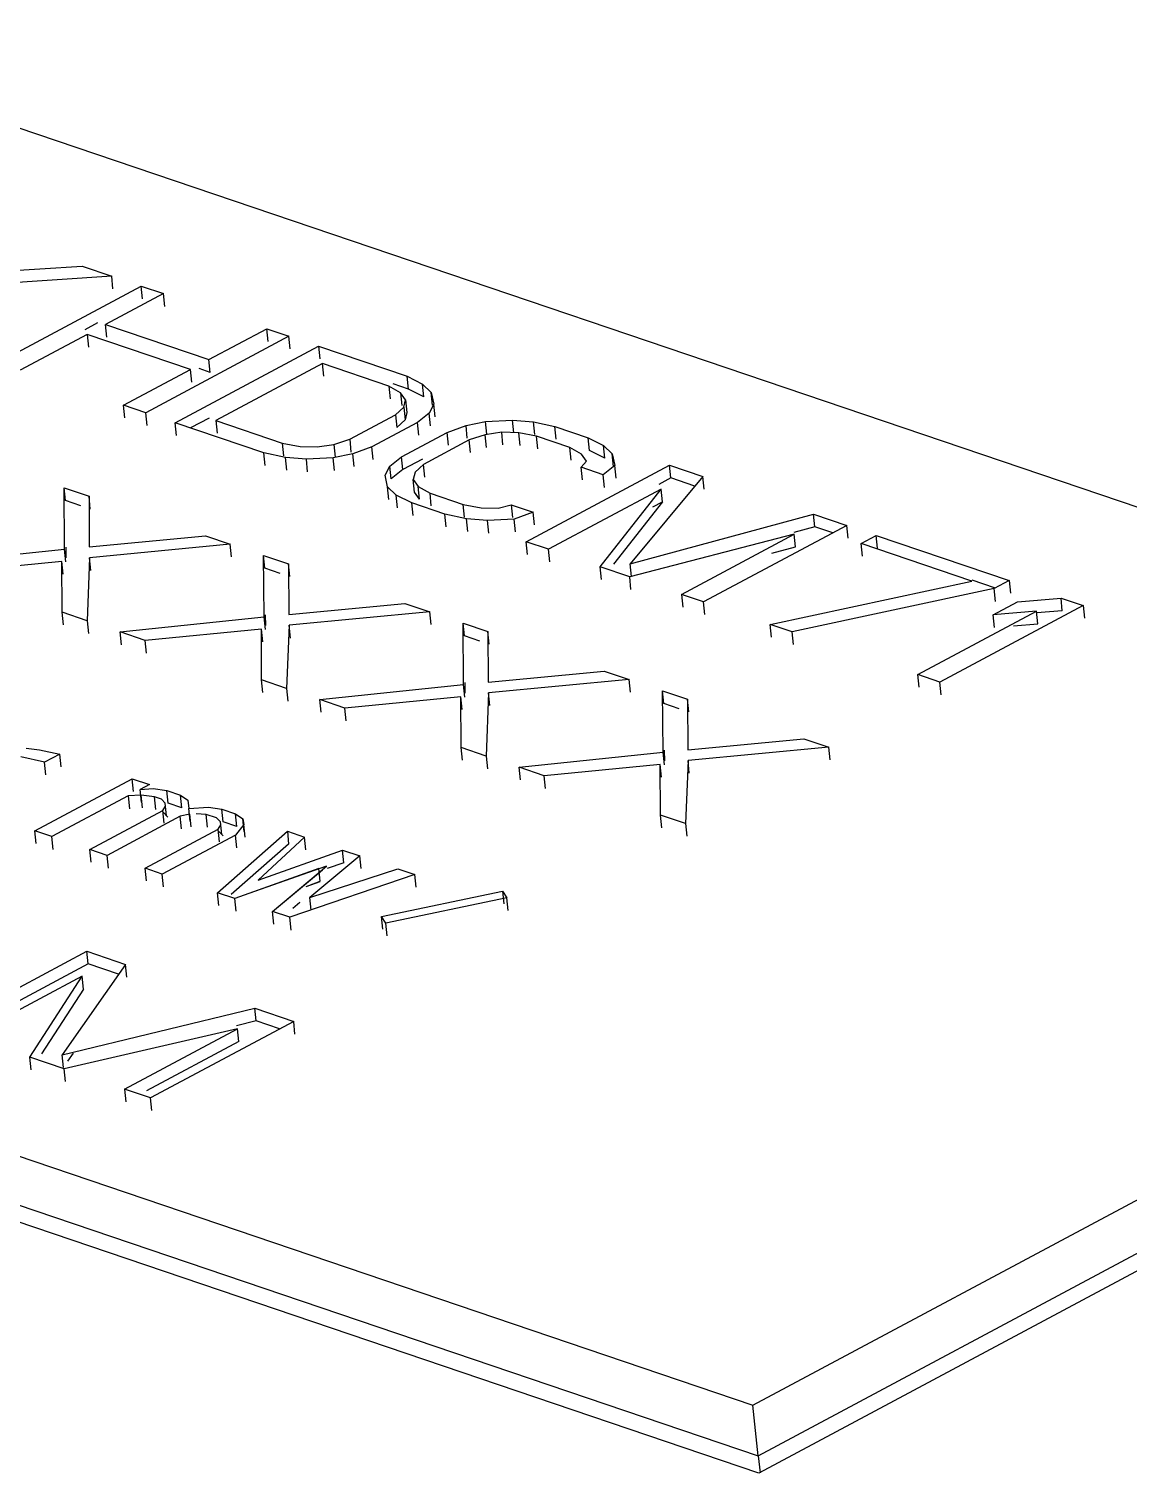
# Model space of a CAD drawing. Header units: millimetres. Extents: x 0 to 594, y 0 to 420.
# Drawn here: x 115.08 to 118.97, y 224.56 to 229.66 of the extents above; entities that cross this region are included whole.
import ezdxf

# ---------------------------------------------------------------- set-up
doc = ezdxf.new("R2010")
doc.units = ezdxf.units.MM
doc.header["$LTSCALE"] = 32.67
doc.layers.add('ASSEM_MEM', color=7, linetype='CONTINUOUS')

msp = doc.modelspace()

# ---------------------------------------------------------------- linework, layer by layer
at = {"layer": 'ASSEM_MEM', "color": 7, "linetype": 'CONTINUOUS'}
for p, q in [((117.6415, 224.7977), (128.0358, 230.3532)), ((119.2968, 227.8688), (113.5769, 229.8093)), ((114.7372, 228.7877), (115.2718, 228.8226)), ((115.2718, 228.8226), (115.3762, 228.7872)), ((115.3762, 228.7872), (114.9368, 228.7576)), ((115.3808, 228.7423), (115.3762, 228.7872)), ((114.9747, 228.4814), (115.4805, 228.7518)), ((115.5588, 228.7252), (115.3543, 228.6159)), ((115.4852, 228.7069), (115.4805, 228.7518)), ((115.4805, 228.7518), (115.5588, 228.7252)), ((115.5635, 228.6804), (115.5588, 228.7252)), ((115.3267, 228.6222), (115.281, 228.5978)), ((115.359, 228.5711), (115.3543, 228.6159)), ((115.3543, 228.6159), (115.7197, 228.492)), ((115.2898, 228.5814), (115.053, 228.4548)), ((115.2898, 228.5814), (115.2944, 228.5366)), ((115.6551, 228.4575), (115.2898, 228.5814)), ((116.0025, 228.5747), (115.4966, 228.3043)), ((115.7197, 228.492), (115.9242, 228.6013)), ((115.9288, 228.5564), (115.9242, 228.6013)), ((115.9242, 228.6013), (116.0025, 228.5747)), ((116.0071, 228.5299), (116.0025, 228.5747)), ((115.601, 228.2689), (116.1069, 228.5393)), ((116.1069, 228.5393), (116.1115, 228.4945)), ((116.1069, 228.5393), (116.42, 228.4331)), ((115.4183, 228.3309), (115.6551, 228.4575)), ((115.6598, 228.4126), (115.6551, 228.4575)), ((115.7243, 228.4471), (115.6858, 228.4602)), ((115.7243, 228.4471), (115.7197, 228.492)), ((116.1206, 228.4782), (115.7439, 228.2769)), ((116.1252, 228.4334), (116.1206, 228.4782)), ((116.3555, 228.3985), (116.1206, 228.4782)), ((106.9168, 228.436), (117.6415, 224.7977)), ((116.3555, 228.3985), (116.3601, 228.3537)), ((116.3969, 228.3751), (116.3555, 228.3985)), ((116.4247, 228.3882), (116.3707, 228.4065)), ((116.4247, 228.3882), (116.42, 228.4331)), ((116.42, 228.4331), (116.4745, 228.4052)), ((116.4792, 228.3603), (116.4745, 228.4052)), ((116.4745, 228.4052), (116.5052, 228.376)), ((116.4145, 228.3503), (116.3969, 228.3751)), ((116.3969, 228.3751), (116.4015, 228.3302)), ((116.4083, 228.3242), (116.4145, 228.3503)), ((116.4145, 228.3503), (116.4191, 228.3055)), ((116.4792, 228.3603), (116.4247, 228.3882)), ((116.5098, 228.3311), (116.5052, 228.376)), ((116.5052, 228.376), (116.5143, 228.3352)), ((115.423, 228.2861), (115.4183, 228.3309)), ((115.4966, 228.3043), (115.4183, 228.3309)), ((115.5013, 228.2595), (115.4966, 228.3043)), ((116.2169, 228.2105), (116.3783, 228.2967)), ((116.3783, 228.2967), (116.4083, 228.3242)), ((116.3783, 228.2967), (116.383, 228.2519)), ((116.4083, 228.3242), (116.413, 228.2794)), ((116.4191, 228.3055), (116.413, 228.2794)), ((116.4974, 228.3034), (116.4566, 228.2702)), ((116.5143, 228.3352), (116.4974, 228.3034)), ((116.502, 228.2585), (116.4974, 228.3034)), ((116.519, 228.2904), (116.5143, 228.3352)), ((115.6057, 228.2241), (115.601, 228.2689)), ((115.9142, 228.1627), (115.601, 228.2689)), ((115.7201, 228.2853), (115.6552, 228.2506)), ((115.7439, 228.2769), (115.7485, 228.232)), ((115.7439, 228.2769), (115.9788, 228.1972)), ((116.4566, 228.2702), (116.2952, 228.1839)), ((116.413, 228.2794), (116.383, 228.2519)), ((116.4612, 228.2254), (116.4566, 228.2702)), ((116.561, 228.2348), (116.6279, 228.2591)), ((116.6279, 228.2591), (116.697, 228.2733)), ((116.6325, 228.2143), (116.6279, 228.2591)), ((116.697, 228.2733), (116.7922, 228.2786)), ((116.7016, 228.2284), (116.697, 228.2733)), ((116.7969, 228.2337), (116.7922, 228.2786)), ((116.7922, 228.2786), (116.866, 228.2724)), ((116.8706, 228.2275), (116.866, 228.2724)), ((116.866, 228.2724), (116.942, 228.256)), ((116.9466, 228.2112), (116.942, 228.256)), ((116.942, 228.256), (117.0594, 228.2162)), ((115.9788, 228.1972), (115.9834, 228.1524)), ((115.9788, 228.1972), (116.0417, 228.1852)), ((116.1608, 228.1919), (116.2169, 228.2105)), ((116.2169, 228.2105), (116.2215, 228.1656)), ((116.3995, 228.1485), (116.561, 228.2348)), ((116.6393, 228.2082), (116.4778, 228.1219)), ((116.5656, 228.1899), (116.561, 228.2348)), ((116.6954, 228.2268), (116.6393, 228.2082)), ((116.6439, 228.1634), (116.6393, 228.2082)), ((116.7538, 228.2352), (116.6954, 228.2268)), ((116.7, 228.182), (116.6954, 228.2268)), ((116.7584, 228.1904), (116.7538, 228.2352)), ((116.8144, 228.2334), (116.7538, 228.2352)), ((116.8191, 228.1886), (116.8144, 228.2334)), ((116.8774, 228.2215), (116.8144, 228.2334)), ((116.882, 228.1766), (116.8774, 228.2215)), ((116.9948, 228.1816), (116.8774, 228.2215)), ((117.064, 228.1713), (117.0594, 228.2162)), ((117.0594, 228.2162), (117.1139, 228.1883)), ((115.9188, 228.1179), (115.9142, 228.1627)), ((115.9902, 228.1463), (115.9142, 228.1627)), ((115.9948, 228.1015), (115.9902, 228.1463)), ((116.0639, 228.1401), (115.9902, 228.1463)), ((116.0417, 228.1852), (116.1024, 228.1835)), ((116.1591, 228.1454), (116.0639, 228.1401)), ((116.1024, 228.1835), (116.1608, 228.1919)), ((116.2283, 228.1596), (116.1591, 228.1454)), ((116.1638, 228.1006), (116.1591, 228.1454)), ((116.1608, 228.1919), (116.1654, 228.147)), ((116.2952, 228.1839), (116.2283, 228.1596)), ((116.2329, 228.1147), (116.2283, 228.1596)), ((116.2998, 228.1391), (116.2952, 228.1839)), ((116.3588, 228.1153), (116.3995, 228.1485)), ((116.4042, 228.1037), (116.3995, 228.1485)), ((116.9995, 228.1368), (116.9948, 228.1816)), ((117.0363, 228.1582), (116.9948, 228.1816)), ((117.0539, 228.1334), (117.0363, 228.1582)), ((117.1185, 228.1434), (117.064, 228.1713)), ((117.1185, 228.1434), (117.1139, 228.1883)), ((117.1139, 228.1883), (117.1446, 228.1591)), ((117.1492, 228.1142), (117.1446, 228.1591)), ((117.1446, 228.1591), (117.1537, 228.1183)), ((116.0685, 228.0953), (116.0639, 228.1401)), ((116.3418, 228.0834), (116.3588, 228.1153)), ((116.3634, 228.0705), (116.3588, 228.1153)), ((116.4042, 228.1037), (116.3634, 228.0705)), ((116.4738, 228.1409), (116.4042, 228.1037)), ((116.4478, 228.0945), (116.4416, 228.0684)), ((116.4778, 228.1219), (116.4478, 228.0945)), ((116.4825, 228.0771), (116.4778, 228.1219)), ((116.8406, 227.8484), (117.3465, 228.1188)), ((117.0346, 228.1117), (117.0539, 228.1334)), ((117.0393, 228.0669), (117.0346, 228.1117)), ((117.1129, 228.0851), (117.0346, 228.1117)), ((117.1537, 228.1183), (117.1129, 228.0851)), ((117.1583, 228.0735), (117.1537, 228.1183)), ((117.3511, 228.0739), (117.3465, 228.1188)), ((117.3465, 228.1188), (117.4639, 228.0789)), ((116.351, 228.0427), (116.3418, 228.0834)), ((116.3816, 228.0135), (116.351, 228.0427)), ((116.3556, 227.9979), (116.351, 228.0427)), ((116.4416, 228.0684), (116.4593, 228.0436)), ((116.4463, 228.0235), (116.4416, 228.0684)), ((116.4639, 227.9988), (116.4593, 228.0436)), ((116.4593, 228.0436), (116.5007, 228.0201)), ((117.1176, 228.0403), (117.1129, 228.0851)), ((117.4639, 228.0789), (117.2076, 227.7709)), ((117.3511, 228.0739), (117.3084, 228.0511)), ((117.4358, 228.0452), (117.3511, 228.0739)), ((117.4686, 228.0341), (117.4639, 228.0789)), ((115.2127, 227.9941), (115.2081, 228.039)), ((115.2101, 227.822), (115.2081, 228.039)), ((115.2081, 228.039), (115.2962, 228.0091)), ((115.2673, 227.9756), (115.2127, 227.9941)), ((115.3008, 227.9642), (115.2962, 228.0091)), ((115.2962, 228.0091), (115.2972, 227.8301)), ((116.3863, 227.9687), (116.3816, 228.0135)), ((116.4361, 227.9856), (116.3816, 228.0135)), ((116.4639, 227.9988), (116.4463, 228.0235)), ((116.5053, 227.9753), (116.5007, 228.0201)), ((116.5007, 228.0201), (116.6181, 227.9803)), ((117.3171, 228.0347), (116.9189, 227.8218)), ((117.1016, 227.7599), (117.3171, 228.0347)), ((117.3218, 227.9898), (117.1488, 227.7693)), ((117.2876, 227.9716), (117.3218, 227.9898)), ((117.3218, 227.9898), (117.3171, 228.0347)), ((116.4408, 227.9408), (116.4361, 227.9856)), ((116.5536, 227.9458), (116.4361, 227.9856)), ((116.5582, 227.9009), (116.5536, 227.9458)), ((116.6296, 227.9294), (116.5536, 227.9458)), ((116.6228, 227.9355), (116.6181, 227.9803)), ((116.6181, 227.9803), (116.6811, 227.9683)), ((116.6811, 227.9683), (116.7418, 227.9666)), ((116.7418, 227.9666), (116.7871, 227.9794)), ((116.7871, 227.9794), (116.7917, 227.9346)), ((116.7871, 227.9794), (116.8654, 227.9528)), ((116.8654, 227.9528), (116.7985, 227.9285)), ((116.87, 227.908), (116.8654, 227.9528)), ((117.2076, 227.7709), (117.8554, 227.9461)), ((117.86, 227.9013), (117.8554, 227.9461)), ((117.8554, 227.9461), (117.9728, 227.9063)), ((116.6342, 227.8846), (116.6296, 227.9294)), ((116.7033, 227.9232), (116.6296, 227.9294)), ((116.7985, 227.9285), (116.7033, 227.9232)), ((116.7079, 227.8784), (116.7033, 227.9232)), ((116.8032, 227.8837), (116.7985, 227.9285)), ((117.9728, 227.9063), (117.4669, 227.6359)), ((117.86, 227.9013), (117.7853, 227.8811)), ((117.9233, 227.8798), (117.86, 227.9013)), ((117.9774, 227.8615), (117.9728, 227.9063)), ((115.2972, 227.8301), (115.7072, 227.8696)), ((115.7953, 227.8398), (115.2982, 227.7921)), ((115.7072, 227.8696), (115.7953, 227.8398)), ((115.7999, 227.7949), (115.7953, 227.8398)), ((116.8453, 227.8036), (116.8406, 227.8484)), ((116.9189, 227.8218), (116.8406, 227.8484)), ((117.7869, 227.8753), (117.206, 227.7245)), ((117.3887, 227.6625), (117.7869, 227.8753)), ((117.7915, 227.8305), (117.7869, 227.8753)), ((118.0234, 227.8421), (118.0772, 227.8709)), ((118.028, 227.7973), (118.0234, 227.8421)), ((118.4148, 227.7093), (118.0234, 227.8421)), ((118.0818, 227.826), (118.0772, 227.8709)), ((118.0772, 227.8709), (118.5469, 227.7115)), ((114.7022, 227.7686), (115.2101, 227.822)), ((115.2147, 227.7772), (115.2101, 227.822)), ((115.2142, 227.8293), (115.2146, 227.7913)), ((115.2982, 227.7921), (115.2894, 227.5694)), ((115.3028, 227.7473), (115.2982, 227.7921)), ((115.9173, 227.7551), (115.9127, 227.7999)), ((115.9147, 227.583), (115.9127, 227.7999)), ((115.9127, 227.7999), (116.0008, 227.77)), ((116.9235, 227.777), (116.9189, 227.8218)), ((117.7076, 227.8087), (117.7915, 227.8305)), ((115.2003, 227.7783), (114.7903, 227.7387)), ((115.2049, 227.7335), (115.2003, 227.7783)), ((115.2013, 227.5993), (115.2003, 227.7783)), ((115.9719, 227.7366), (115.9173, 227.7551)), ((116.0054, 227.7252), (116.0008, 227.77)), ((116.0008, 227.77), (116.0018, 227.591)), ((117.1062, 227.715), (117.1016, 227.7599)), ((117.206, 227.7245), (117.1016, 227.7599)), ((117.2122, 227.7261), (117.2076, 227.7709)), ((117.2106, 227.6796), (117.206, 227.7245)), ((117.7018, 227.5562), (118.4148, 227.7093)), ((118.4931, 227.6828), (117.7801, 227.5297)), ((118.4943, 227.6861), (118.416, 227.7127)), ((118.5469, 227.7115), (118.4931, 227.6828)), ((118.4978, 227.6379), (118.4931, 227.6828)), ((118.5469, 227.7115), (118.5516, 227.6667)), ((117.3887, 227.6625), (117.3933, 227.6176)), ((117.4669, 227.6359), (117.3887, 227.6625)), ((117.4716, 227.5911), (117.4669, 227.6359)), ((118.4899, 227.5898), (118.576, 227.6358)), ((118.576, 227.6358), (118.7296, 227.6495)), ((118.7342, 227.6047), (118.7296, 227.6495)), ((118.7296, 227.6495), (118.8079, 227.623)), ((115.206, 227.5544), (115.2013, 227.5993)), ((115.2894, 227.5694), (115.2013, 227.5993)), ((115.4068, 227.5296), (115.9147, 227.583)), ((115.9193, 227.5381), (115.9147, 227.583)), ((115.9189, 227.5903), (115.9192, 227.5523)), ((116.0018, 227.591), (116.4118, 227.6306)), ((116.4999, 227.6007), (116.0028, 227.5531)), ((116.4118, 227.6306), (116.4999, 227.6007)), ((116.5045, 227.5559), (116.4999, 227.6007)), ((118.2238, 227.3792), (118.6435, 227.6035)), ((118.8079, 227.623), (118.302, 227.3526)), ((118.6435, 227.6035), (118.4899, 227.5898)), ((118.4945, 227.545), (118.4899, 227.5898)), ((118.6481, 227.5587), (118.6435, 227.6035)), ((118.7342, 227.6047), (118.6441, 227.5967)), ((118.8079, 227.623), (118.8125, 227.5782)), ((115.2894, 227.5694), (115.294, 227.5246)), ((115.4115, 227.4847), (115.4068, 227.5296)), ((115.4949, 227.4997), (115.4068, 227.5296)), ((115.9049, 227.5393), (115.4949, 227.4997)), ((115.9096, 227.4944), (115.9049, 227.5393)), ((115.9059, 227.3602), (115.9049, 227.5393)), ((116.0028, 227.5531), (115.994, 227.3304)), ((116.0074, 227.5082), (116.0028, 227.5531)), ((116.622, 227.5161), (116.6173, 227.5609)), ((116.6193, 227.3439), (116.6173, 227.5609)), ((116.6173, 227.5609), (116.7054, 227.531)), ((116.71, 227.4862), (116.7054, 227.531)), ((116.7054, 227.531), (116.7064, 227.352)), ((117.7065, 227.5114), (117.7018, 227.5562)), ((117.7801, 227.5297), (117.7018, 227.5562)), ((117.7847, 227.4849), (117.7801, 227.5297)), ((118.5613, 227.5509), (118.6481, 227.5587)), ((115.4996, 227.4548), (115.4949, 227.4997)), ((116.6765, 227.4976), (116.622, 227.5161)), ((117.6601, 224.6184), (122.9265, 227.4332)), ((116.7064, 227.352), (117.1164, 227.3916)), ((117.1164, 227.3916), (117.2045, 227.3617)), ((122.998, 227.4089), (117.6623, 224.5571)), ((118.2284, 227.3343), (118.2238, 227.3792)), ((118.302, 227.3526), (118.2238, 227.3792)), ((115.9106, 227.3154), (115.9059, 227.3602)), ((115.994, 227.3304), (115.9059, 227.3602)), ((115.994, 227.3304), (115.9987, 227.2855)), ((116.1115, 227.2905), (116.6193, 227.3439)), ((116.624, 227.2991), (116.6193, 227.3439)), ((116.6235, 227.3512), (116.6238, 227.3133)), ((117.2045, 227.3617), (116.7074, 227.314)), ((117.2091, 227.3169), (117.2045, 227.3617)), ((118.3067, 227.3078), (118.302, 227.3526)), ((116.1161, 227.2457), (116.1115, 227.2905)), ((116.1995, 227.2606), (116.1115, 227.2905)), ((116.6095, 227.3002), (116.1995, 227.2606)), ((116.6142, 227.2554), (116.6095, 227.3002)), ((116.6106, 227.1212), (116.6095, 227.3002)), ((116.7074, 227.314), (116.6986, 227.0913)), ((116.712, 227.2692), (116.7074, 227.314)), ((117.3266, 227.277), (117.3219, 227.3218)), ((117.3239, 227.1049), (117.3219, 227.3218)), ((117.3219, 227.3218), (117.41, 227.292)), ((117.3811, 227.2585), (117.3266, 227.277)), ((117.4146, 227.2471), (117.41, 227.292)), ((117.41, 227.292), (117.411, 227.113)), ((116.2042, 227.2158), (116.1995, 227.2606)), ((117.411, 227.113), (117.821, 227.1525)), ((117.9091, 227.1227), (117.412, 227.075)), ((117.821, 227.1525), (117.9091, 227.1227)), ((117.9137, 227.0778), (117.9091, 227.1227)), ((115.1392, 227.069), (115.0554, 227.088)), ((115.0741, 227.1193), (115.1214, 227.1127)), ((115.1214, 227.1127), (115.193, 227.0978)), ((115.193, 227.0978), (115.1392, 227.069)), ((115.1977, 227.0529), (115.193, 227.0978)), ((116.6152, 227.0764), (116.6106, 227.1212)), ((116.6986, 227.0913), (116.6106, 227.1212)), ((116.6986, 227.0913), (116.7033, 227.0465)), ((116.8161, 227.0515), (117.3239, 227.1049)), ((117.3286, 227.06), (117.3239, 227.1049)), ((117.3281, 227.1122), (117.3284, 227.0742)), ((117.412, 227.075), (117.4033, 226.8523)), ((117.4166, 227.0302), (117.412, 227.075)), ((115.1438, 227.0242), (115.1392, 227.069)), ((116.8207, 227.0066), (116.8161, 227.0515)), ((116.9041, 227.0216), (116.8161, 227.0515)), ((117.3142, 227.0612), (116.9041, 227.0216)), ((116.9088, 226.9768), (116.9041, 227.0216)), ((117.3188, 227.0163), (117.3142, 227.0612)), ((117.3152, 226.8822), (117.3142, 227.0612)), ((115.1044, 226.8269), (115.4488, 227.011)), ((115.4534, 226.9662), (115.4488, 227.011)), ((115.4488, 227.011), (115.5097, 226.9903)), ((115.5097, 226.9903), (115.4774, 226.9731)), ((115.4774, 226.9731), (115.5233, 226.9763)), ((115.482, 226.9283), (115.4774, 226.9731)), ((115.5233, 226.9763), (115.5706, 226.9697)), ((115.5752, 226.9249), (115.5706, 226.9697)), ((115.5706, 226.9697), (115.6193, 226.9532)), ((115.4343, 226.9501), (115.1653, 226.8063)), ((115.4802, 226.9533), (115.4343, 226.9501)), ((115.4343, 226.9501), (115.439, 226.9052)), ((115.4848, 226.9085), (115.4802, 226.9533)), ((115.5275, 226.9467), (115.4802, 226.9533)), ((115.5321, 226.9018), (115.5275, 226.9467)), ((115.5519, 226.9384), (115.5275, 226.9467)), ((115.5655, 226.9244), (115.5519, 226.9384)), ((115.5701, 226.8796), (115.5655, 226.9244)), ((115.6239, 226.9083), (115.5752, 226.9249)), ((115.6239, 226.9083), (115.6193, 226.9532)), ((115.6193, 226.9532), (115.645, 226.935)), ((115.645, 226.935), (115.6493, 226.9054)), ((115.2992, 226.7608), (115.5575, 226.8989)), ((115.6184, 226.8782), (115.3601, 226.7402)), ((115.5565, 226.8936), (115.5746, 226.8749)), ((115.5575, 226.8989), (115.5669, 226.9145)), ((115.5622, 226.854), (115.5575, 226.8989)), ((115.6521, 226.8856), (115.6184, 226.8782)), ((115.6231, 226.8334), (115.6184, 226.8782)), ((115.6493, 226.9054), (115.7181, 226.9102)), ((115.6539, 226.8605), (115.6493, 226.9054)), ((115.6568, 226.8408), (115.6521, 226.8856)), ((115.7102, 226.8847), (115.6751, 226.8872)), ((115.7148, 226.8399), (115.7102, 226.8847)), ((115.7467, 226.8723), (115.7102, 226.8847)), ((115.7181, 226.9102), (115.7654, 226.9036)), ((115.7603, 226.8583), (115.7467, 226.8723)), ((115.7701, 226.8587), (115.7654, 226.9036)), ((115.7654, 226.9036), (115.8141, 226.8871)), ((115.8188, 226.8422), (115.8141, 226.8871)), ((115.8141, 226.8871), (115.8399, 226.8689)), ((115.8445, 226.8241), (115.8399, 226.8689)), ((115.8399, 226.8689), (115.8427, 226.8491)), ((117.3198, 226.8373), (117.3152, 226.8822)), ((117.4033, 226.8523), (117.3152, 226.8822)), ((115.109, 226.7821), (115.1044, 226.8269)), ((115.1653, 226.8063), (115.1044, 226.8269)), ((115.4941, 226.6947), (115.7524, 226.8328)), ((115.7498, 226.608), (115.9968, 226.8251)), ((115.7514, 226.8275), (115.7695, 226.8088)), ((115.7524, 226.8328), (115.7617, 226.8484)), ((115.757, 226.7879), (115.7524, 226.8328)), ((115.765, 226.8135), (115.7603, 226.8583)), ((115.8188, 226.8422), (115.7701, 226.8587)), ((115.8427, 226.8491), (115.8133, 226.8121)), ((115.8474, 226.8043), (115.8427, 226.8491)), ((115.9968, 226.8251), (116.0014, 226.7803)), ((115.9968, 226.8251), (116.0577, 226.8044)), ((117.4033, 226.8523), (117.4079, 226.8075)), ((115.1699, 226.7614), (115.1653, 226.8063)), ((115.8133, 226.8121), (115.555, 226.6741)), ((116.0014, 226.7803), (115.7982, 226.6016)), ((115.8179, 226.7673), (115.8133, 226.8121)), ((116.0577, 226.8044), (115.894, 226.6531)), ((116.0623, 226.7596), (116.0577, 226.8044)), ((115.3039, 226.716), (115.2992, 226.7608)), ((115.3601, 226.7402), (115.2992, 226.7608)), ((115.3648, 226.6953), (115.3601, 226.7402)), ((115.894, 226.6531), (116.1917, 226.759)), ((116.2526, 226.7383), (116.0767, 226.5911)), ((116.1963, 226.7141), (116.1375, 226.6932)), ((116.1963, 226.7141), (116.1917, 226.759)), ((116.1917, 226.759), (116.2526, 226.7383)), ((116.2572, 226.6935), (116.2526, 226.7383)), ((115.4987, 226.6499), (115.4941, 226.6947)), ((115.555, 226.6741), (115.4941, 226.6947)), ((115.5596, 226.6292), (115.555, 226.6741)), ((116.1084, 226.6932), (115.8107, 226.5873)), ((116.1345, 226.7018), (115.8411, 226.5981)), ((115.9447, 226.5418), (116.1345, 226.7018)), ((115.9447, 226.5418), (116.1206, 226.6891)), ((116.4474, 226.6722), (116.0056, 226.5212)), ((116.0767, 226.5911), (116.3865, 226.6929)), ((116.113, 226.6484), (116.1084, 226.6932)), ((116.3865, 226.6929), (116.4474, 226.6722)), ((116.4521, 226.6274), (116.4474, 226.6722)), ((116.0627, 226.6304), (116.113, 226.6484)), ((116.0629, 226.63), (116.1131, 226.6478)), ((116.3296, 226.5241), (116.757, 226.6142)), ((116.757, 226.6142), (116.772, 226.5903)), ((116.757, 226.6142), (116.7616, 226.5694)), ((115.7545, 226.5631), (115.7498, 226.608)), ((115.8107, 226.5873), (115.7498, 226.608)), ((115.8154, 226.5425), (115.8107, 226.5873)), ((116.0406, 226.5734), (116.016, 226.5528)), ((116.0411, 226.5744), (116.0168, 226.5539)), ((116.0813, 226.5463), (116.0767, 226.5911)), ((116.772, 226.5903), (116.3446, 226.5002)), ((116.7766, 226.5455), (116.772, 226.5903)), ((115.9493, 226.497), (115.9447, 226.5418)), ((116.0056, 226.5212), (115.9447, 226.5418)), ((116.0102, 226.4764), (116.0056, 226.5212)), ((116.3446, 226.5002), (116.3296, 226.5241)), ((116.3342, 226.4793), (116.3296, 226.5241)), ((112.2262, 226.4618), (117.6601, 224.6184)), ((116.3492, 226.4554), (116.3446, 226.5002)), ((117.6623, 224.5571), (112.1569, 226.4247)), ((114.7825, 226.1309), (115.2884, 226.4012)), ((115.293, 226.3564), (114.8538, 226.1216)), ((115.293, 226.3564), (115.2884, 226.4012)), ((115.2884, 226.4012), (115.4254, 226.3547)), ((115.4009, 226.3198), (115.293, 226.3564)), ((115.2721, 226.3127), (114.8739, 226.0999)), ((115.087, 226.0276), (115.2721, 226.3127)), ((115.4254, 226.3547), (115.2017, 226.0357)), ((115.2767, 226.2679), (115.2721, 226.3127)), ((115.43, 226.3099), (115.4254, 226.3547)), ((115.2767, 226.2679), (115.128, 226.0387)), ((115.2017, 226.0357), (115.8821, 226.1998)), ((116.0191, 226.1533), (115.5132, 225.883)), ((115.8867, 226.155), (115.8174, 226.1382)), ((115.8867, 226.155), (115.8821, 226.1998)), ((115.8821, 226.1998), (116.0191, 226.1533)), ((115.9696, 226.1269), (115.8867, 226.155)), ((116.0237, 226.1085), (116.0191, 226.1533)), ((115.8201, 226.1268), (115.2088, 225.9863)), ((115.4219, 225.914), (115.8201, 226.1268)), ((115.8248, 226.082), (115.8201, 226.1268)), ((115.8248, 226.082), (115.4997, 225.9082)), ((115.0916, 225.9827), (115.087, 226.0276)), ((115.2088, 225.9863), (115.087, 226.0276)), ((115.2063, 225.9908), (115.2017, 226.0357)), ((115.2217, 226.0127), (115.2412, 226.0406)), ((115.2134, 225.9414), (115.2088, 225.9863)), ((115.4219, 225.914), (115.4265, 225.8691)), ((115.5132, 225.883), (115.4219, 225.914)), ((115.5179, 225.8381), (115.5132, 225.883)), ((117.6601, 224.6184), (117.6415, 224.7977)), ((117.6601, 224.6184), (117.6664, 224.5575))]:
    msp.add_line(p, q, dxfattribs=at)

doc.saveas('drawing.dxf')
